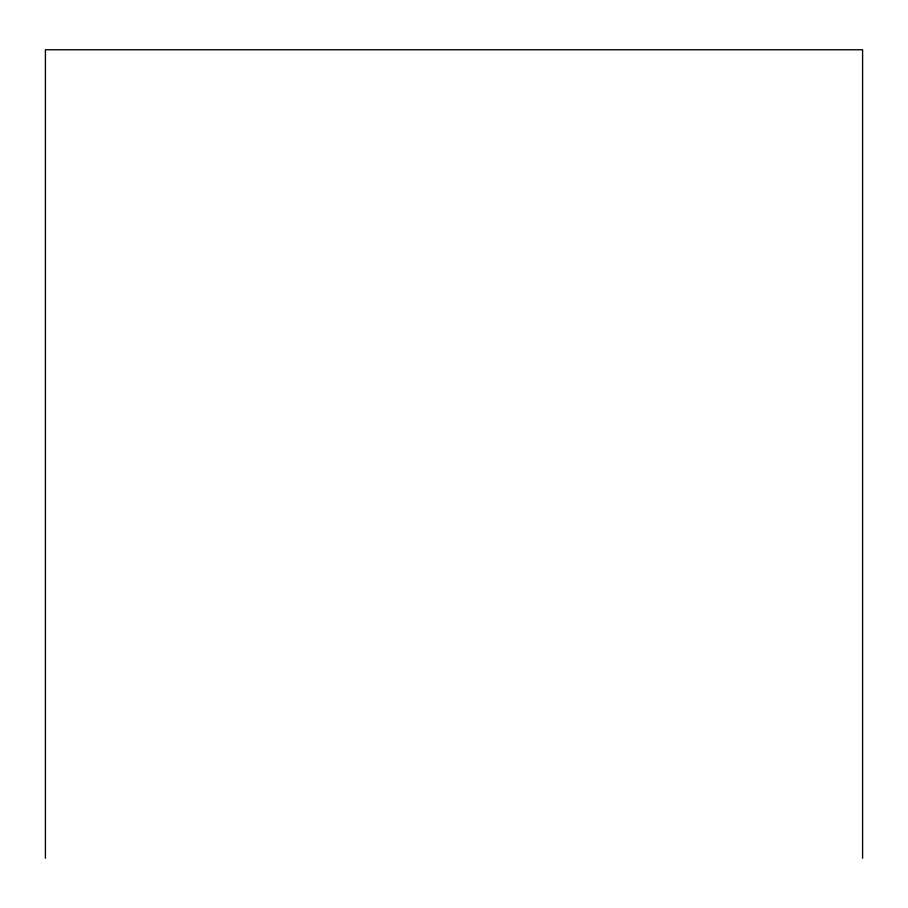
<?xml version="1.0" encoding="UTF-8"?>
<svg xmlns="http://www.w3.org/2000/svg" width="908" height="908" viewBox="0 0 908 908"><rect width="100%" height="100%" fill="white"/><g stroke="black" fill="none" stroke-linecap="round" stroke-linejoin="round"><path stroke-width="1.36" d="M862.6 858.242L862.6 49.758L45.4 49.758L45.4 858.242"/></g></svg>
